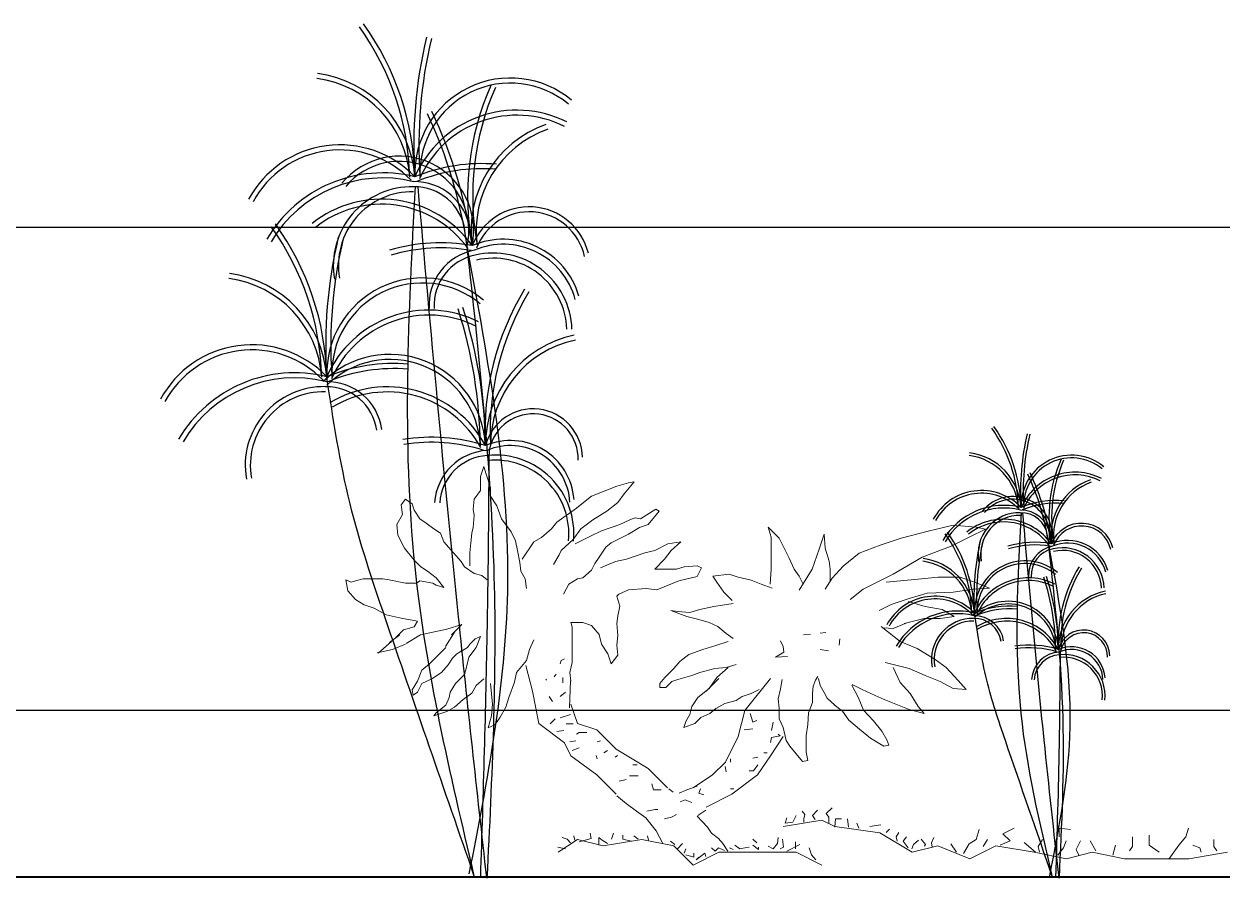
# Model space of a CAD drawing. Header units: metres. Extents: x 2330 to 2661, y 695 to 924.
# Drawn here: x 2567.066 to 2570.663, y 786.452 to 789.015 of the extents above; entities that cross this region are included whole.
import ezdxf

# ---------------------------------------------------------------- set-up
doc = ezdxf.new("R2010")
doc.units = ezdxf.units.M
doc.header["$LTSCALE"] = 20
doc.layers.add('Aux3', color=7, linetype='Continuous', true_color=0xa85400)
doc.layers.add('Columns', color=30, linetype='Continuous', lineweight=40)
doc.layers.add('Green', color=116, linetype='Continuous', lineweight=5)
doc.layers.add('Tree and Others', color=74, linetype='Continuous')

msp = doc.modelspace()

# ---------------------------------------------------------------- linework, layer by layer
at = {"layer": 'Aux3'}
for points in [[(2568.4181, 786.4577), (2568.2402, 787.3859), (2568.2412, 788.5282)], [(2568.4181, 786.4577), (2568.1503, 787.2332), (2568.0451, 787.575), (2567.9751, 787.9567)], [(2570.1539, 786.4549), (2570.0598, 786.9455), (2570.0603, 787.5492)], [(2570.1539, 786.4549), (2570.0123, 786.8648), (2569.9567, 787.0454), (2569.9197, 787.2471)]]:
    msp.add_spline(points, degree=3, dxfattribs=at)
for points, knots in [([(2568.4554, 786.452), (2568.4265, 786.7132), (2568.35, 787.4039), (2568.2878, 788.0961), (2568.2492, 788.5264)], [1.099283, 1.099283, 1.099283, 1.099283, 104.727292, 275.084321, 275.084321, 275.084321, 275.084321]), ([(2568.457, 786.4518), (2568.4718, 786.7539), (2568.5022, 787.3872), (2568.4329, 788.0176), (2568.3966, 788.3474)], [1.297472, 1.297472, 1.297472, 1.297472, 120.336436, 250.901241, 250.901241, 250.901241, 250.901241]), ([(2568.4029, 786.4642), (2568.4581, 786.7461), (2568.5783, 787.3726), (2568.461, 788.0015), (2568.3966, 788.3474)], [2.676995, 2.676995, 2.676995, 2.676995, 114.938305, 252.152892, 252.152892, 252.152892, 252.152892]), ([(2568.4373, 786.455), (2568.4452, 786.7067), (2568.4585, 787.135), (2568.4618, 787.5635), (2568.4632, 787.7402)], [3.323246, 3.323246, 3.323246, 3.323246, 102.593655, 172.266242, 172.266242, 172.266242, 172.266242]), ([(2570.1736, 786.4519), (2570.1583, 786.59), (2570.1178, 786.955), (2570.085, 787.3208), (2570.0646, 787.5483)], [1.099283, 1.099283, 1.099283, 1.099283, 104.727292, 275.084321, 275.084321, 275.084321, 275.084321]), ([(2570.1744, 786.4518), (2570.1822, 786.6114), (2570.1983, 786.9462), (2570.1617, 787.2793), (2570.1425, 787.4536)], [1.297472, 1.297472, 1.297472, 1.297472, 120.336436, 250.901241, 250.901241, 250.901241, 250.901241]), ([(2570.1458, 786.4584), (2570.175, 786.6074), (2570.2385, 786.9385), (2570.1766, 787.2708), (2570.1425, 787.4536)], [2.676995, 2.676995, 2.676995, 2.676995, 114.938305, 252.152892, 252.152892, 252.152892, 252.152892]), ([(2570.164, 786.4535), (2570.1682, 786.5865), (2570.1752, 786.8129), (2570.177, 787.0393), (2570.1777, 787.1327)], [3.323246, 3.323246, 3.323246, 3.323246, 102.593655, 172.266242, 172.266242, 172.266242, 172.266242])]:
    msp.add_open_spline(points, degree=3, knots=knots, dxfattribs=at)
at = {"layer": 'Columns'}
msp.add_line((2566.1561, 786.4555), (2575.4311, 786.4555), dxfattribs=at)
at = {"layer": 'Green'}
for p, q in [((2568.4371, 787.6572), (2568.4469, 787.6866)), ((2568.4469, 787.6866), (2568.4535, 787.6638)), ((2568.4371, 787.6442), (2568.4371, 787.6572)), ((2568.4535, 787.6638), (2568.4665, 787.6245)), ((2568.4175, 787.5886), (2568.4371, 787.6147)), ((2568.4371, 787.6147), (2568.4371, 787.6442)), ((2568.4665, 787.6245), (2568.4665, 787.5984)), ((2568.7703, 787.5984), (2568.803, 787.6115)), ((2568.803, 787.6115), (2568.8455, 787.6278)), ((2568.8455, 787.6278), (2568.8814, 787.6376)), ((2568.8977, 787.6409), (2568.8683, 787.6049)), ((2568.8814, 787.6376), (2568.8977, 787.6409)), ((2568.1987, 787.5722), (2568.2118, 787.5886)), ((2568.2118, 787.5886), (2568.2314, 787.5755)), ((2568.2314, 787.5755), (2568.2379, 787.5559)), ((2568.4143, 787.5592), (2568.4175, 787.5886)), ((2568.4665, 787.5984), (2568.4861, 787.569)), ((2568.7246, 787.5624), (2568.7409, 787.5755)), ((2568.7409, 787.5755), (2568.7703, 787.5984)), ((2568.8487, 787.5788), (2568.8161, 787.5526)), ((2568.8683, 787.6049), (2568.8487, 787.5788)), ((2568.1856, 787.5134), (2568.202, 787.5428)), ((2568.202, 787.5428), (2568.1987, 787.5722)), ((2568.2379, 787.5559), (2568.2542, 787.5298)), ((2568.4175, 787.5396), (2568.4143, 787.5592)), ((2568.4143, 787.5036), (2568.4175, 787.5396)), ((2568.4861, 787.569), (2568.4992, 787.5298)), ((2568.6658, 787.5199), (2568.7246, 787.5624)), ((2568.8161, 787.5526), (2568.7736, 787.5265)), ((2568.9173, 787.5298), (2568.963, 787.5592)), ((2568.9728, 787.5526), (2568.9402, 787.5134)), ((2568.963, 787.5592), (2568.9728, 787.5526)), ((2568.1889, 787.4807), (2568.1856, 787.5134)), ((2568.2542, 787.5298), (2568.2738, 787.5167)), ((2568.2738, 787.5167), (2568.2967, 787.5003)), ((2568.411, 787.4873), (2568.4143, 787.5036)), ((2568.4992, 787.5298), (2568.5286, 787.4905)), ((2568.6495, 787.5003), (2568.6658, 787.5199)), ((2568.7736, 787.5265), (2568.7377, 787.5003)), ((2568.7997, 787.4938), (2568.8553, 787.5134)), ((2568.8553, 787.5134), (2568.8847, 787.5265)), ((2568.914, 787.5036), (2568.8814, 787.484)), ((2568.8847, 787.5265), (2568.901, 787.533)), ((2568.901, 787.533), (2568.9173, 787.5298)), ((2568.9402, 787.5134), (2568.914, 787.5036)), ((2569.3089, 787.4748), (2569.2999, 787.5049)), ((2569.2999, 787.5049), (2569.333, 787.4718)), ((2569.7808, 787.4929), (2569.856, 787.5109)), ((2569.856, 787.5109), (2569.9251, 787.5049)), ((2569.9251, 787.5049), (2569.9522, 787.4989)), ((2568.2085, 787.4415), (2568.1889, 787.4807)), ((2568.2967, 787.5003), (2568.3163, 787.4873)), ((2568.3163, 787.4873), (2568.3261, 787.4611)), ((2568.4077, 787.4578), (2568.411, 787.4873)), ((2568.5286, 787.4905), (2568.5417, 787.4644)), ((2568.5972, 787.4611), (2568.6201, 787.4742)), ((2568.6201, 787.4742), (2568.6495, 787.5003)), ((2568.7148, 787.4677), (2568.6789, 787.435)), ((2568.7377, 787.5003), (2568.7148, 787.4677)), ((2568.7213, 787.4546), (2568.7671, 787.4775)), ((2568.7671, 787.4775), (2568.7997, 787.4938)), ((2568.8553, 787.4709), (2568.8291, 787.4578)), ((2568.8814, 787.484), (2568.8553, 787.4709)), ((2569.3089, 787.4267), (2569.3089, 787.4748)), ((2569.333, 787.4718), (2569.348, 787.4417)), ((2569.4532, 787.4387), (2569.4682, 787.4839)), ((2569.4682, 787.4839), (2569.4712, 787.4417)), ((2569.6365, 787.4508), (2569.6997, 787.4718)), ((2569.6997, 787.4718), (2569.7808, 787.4929)), ((2569.9041, 787.4748), (2569.85, 787.4478)), ((2569.9522, 787.4989), (2569.9041, 787.4748)), ((2568.2379, 787.4056), (2568.2085, 787.4415)), ((2568.3261, 787.4611), (2568.3555, 787.4284)), ((2568.4045, 787.4284), (2568.4077, 787.4578)), ((2568.5417, 787.4644), (2568.5482, 787.435)), ((2568.5482, 787.435), (2568.5547, 787.399)), ((2568.5613, 787.4088), (2568.5972, 787.4611)), ((2568.6789, 787.435), (2568.6723, 787.4219)), ((2568.8128, 787.4448), (2568.7932, 787.4154)), ((2568.8291, 787.4578), (2568.8128, 787.4448)), ((2568.9304, 787.4284), (2568.9598, 787.435)), ((2568.9598, 787.435), (2568.999, 787.4546)), ((2569.0088, 787.435), (2568.9892, 787.4088)), ((2568.999, 787.4546), (2569.0382, 787.4611)), ((2569.0382, 787.4611), (2569.0088, 787.435)), ((2569.348, 787.4417), (2569.363, 787.4117)), ((2569.4322, 787.3786), (2569.4532, 787.4387)), ((2569.4712, 787.4417), (2569.4832, 787.4026)), ((2569.5734, 787.4267), (2569.6365, 787.4508)), ((2569.85, 787.4478), (2569.7628, 787.4147)), ((2568.2575, 787.3859), (2568.2379, 787.4056)), ((2568.3555, 787.4284), (2568.3783, 787.4023)), ((2568.3783, 787.4023), (2568.3881, 787.3859)), ((2568.4045, 787.3892), (2568.4045, 787.4284)), ((2568.5547, 787.399), (2568.558, 787.3729)), ((2568.6723, 787.4219), (2568.656, 787.3925)), ((2568.7801, 787.3957), (2568.7703, 787.3761)), ((2568.7932, 787.4154), (2568.7801, 787.3957)), ((2568.7965, 787.3827), (2568.8422, 787.4023)), ((2568.8422, 787.4023), (2568.8749, 787.4088)), ((2568.8749, 787.4088), (2568.9304, 787.4284)), ((2568.9892, 787.4088), (2568.9598, 787.3794)), ((2569.3089, 787.3786), (2569.3089, 787.4267)), ((2569.363, 787.4117), (2569.378, 787.3786)), ((2569.4832, 787.4026), (2569.4863, 787.3786)), ((2569.5253, 787.3876), (2569.5734, 787.4267)), ((2569.7628, 787.4147), (2569.6756, 787.3635)), ((2568.2771, 787.3729), (2568.2575, 787.3859)), ((2568.3032, 787.3533), (2568.2771, 787.3729)), ((2568.3881, 787.3859), (2568.4175, 787.3663)), ((2568.4175, 787.3663), (2568.4404, 787.3598)), ((2568.4404, 787.3598), (2568.4567, 787.3467)), ((2568.558, 787.3729), (2568.5711, 787.35)), ((2568.7703, 787.3761), (2568.7442, 787.3533)), ((2568.9598, 787.3794), (2568.9892, 787.3794)), ((2568.9892, 787.3794), (2569.0251, 787.3794)), ((2569.0251, 787.3794), (2569.048, 787.3859)), ((2569.048, 787.3859), (2569.0872, 787.3892)), ((2569.0872, 787.3892), (2569.1002, 787.3827)), ((2569.1002, 787.3827), (2569.0872, 787.3565)), ((2569.1346, 787.3575), (2569.1827, 787.3635)), ((2569.1827, 787.3635), (2569.2097, 787.3545)), ((2569.3059, 787.3335), (2569.3089, 787.3786)), ((2569.378, 787.3786), (2569.3931, 787.3575)), ((2569.3931, 787.3154), (2569.4322, 787.3786)), ((2569.4863, 787.3786), (2569.4863, 787.3425)), ((2569.4923, 787.3515), (2569.5253, 787.3876)), ((2569.6756, 787.3635), (2569.5854, 787.3184)), ((2568.0386, 787.314), (2568.0321, 787.3467)), ((2568.0321, 787.3467), (2568.0484, 787.3402)), ((2568.0484, 787.3402), (2568.0615, 787.3434)), ((2568.0615, 787.3434), (2568.0844, 787.35)), ((2568.0844, 787.35), (2568.1203, 787.35)), ((2568.1203, 787.35), (2568.1432, 787.35)), ((2568.1432, 787.35), (2568.1628, 787.3467)), ((2568.1628, 787.3467), (2568.2118, 787.3369)), ((2568.2118, 787.3369), (2568.2444, 787.3369)), ((2568.2444, 787.3369), (2568.2542, 787.3434)), ((2568.2542, 787.3434), (2568.2934, 787.3369)), ((2568.2934, 787.3369), (2568.3032, 787.3304)), ((2568.3261, 787.3238), (2568.3032, 787.3533)), ((2568.3032, 787.3304), (2568.3261, 787.3238)), ((2568.5711, 787.35), (2568.5743, 787.3206)), ((2568.7017, 787.3336), (2568.6854, 787.3042)), ((2568.7279, 787.35), (2568.7017, 787.3336)), ((2568.7442, 787.3533), (2568.7279, 787.35)), ((2569.0316, 787.3434), (2568.9663, 787.3173)), ((2569.0872, 787.3565), (2569.0316, 787.3434)), ((2569.1466, 787.3395), (2569.1346, 787.3575)), ((2569.1676, 787.3094), (2569.1466, 787.3395)), ((2569.2097, 787.3545), (2569.2488, 787.3455)), ((2569.2488, 787.3455), (2569.2789, 787.3335)), ((2569.2789, 787.3335), (2569.3119, 787.3214)), ((2569.3931, 787.3575), (2569.4051, 787.3335)), ((2569.4712, 787.3184), (2569.4923, 787.3515)), ((2569.6546, 787.3395), (2569.7508, 787.3485)), ((2569.7508, 787.3485), (2569.8109, 787.3545)), ((2569.8109, 787.3545), (2569.877, 787.3545)), ((2569.877, 787.3545), (2569.9281, 787.3365)), ((2569.9281, 787.3365), (2569.9642, 787.3214)), ((2568.0615, 787.2879), (2568.0386, 787.314)), ((2568.0876, 787.2715), (2568.0615, 787.2879)), ((2568.852, 787.3042), (2568.8455, 787.2977)), ((2568.8455, 787.2977), (2568.8553, 787.2683)), ((2568.8814, 787.3173), (2568.852, 787.3042)), ((2568.9336, 787.3206), (2568.8814, 787.3173)), ((2568.9663, 787.3173), (2568.9336, 787.3206)), ((2569.1917, 787.2853), (2569.1676, 787.3094)), ((2569.5854, 787.3184), (2569.5464, 787.2883)), ((2569.7237, 787.2913), (2569.6696, 787.2733)), ((2569.7778, 787.3064), (2569.7237, 787.2913)), ((2569.856, 787.3094), (2569.7778, 787.3064)), ((2569.9161, 787.3184), (2569.856, 787.3094)), ((2569.9642, 787.3214), (2569.9161, 787.3184)), ((2568.117, 787.2617), (2568.0876, 787.2715)), ((2568.153, 787.2421), (2568.117, 787.2617)), ((2568.8553, 787.2683), (2568.8487, 787.2389)), ((2569.0083, 787.2552), (2569.0564, 787.2372)), ((2569.0294, 787.2522), (2569.0083, 787.2552)), ((2569.0654, 787.2492), (2569.0294, 787.2522)), ((2569.0955, 787.2583), (2569.0654, 787.2492)), ((2569.1376, 787.2673), (2569.0955, 787.2583)), ((2569.1947, 787.2763), (2569.1376, 787.2673)), ((2569.6696, 787.2733), (2569.6335, 787.2552)), ((2569.7207, 787.2823), (2569.7718, 787.2673)), ((2569.7718, 787.2673), (2569.8229, 787.2583)), ((2569.8229, 787.2583), (2569.859, 787.2372)), ((2568.1987, 787.2323), (2568.153, 787.2421)), ((2568.2477, 787.2225), (2568.1987, 787.2323)), ((2568.2379, 787.2062), (2568.2477, 787.2225)), ((2568.7442, 787.2192), (2568.7083, 787.2192)), ((2568.7083, 787.2192), (2568.7115, 787.2062)), ((2568.7703, 787.2094), (2568.7442, 787.2192)), ((2568.8487, 787.2389), (2568.8455, 787.216)), ((2568.8455, 787.216), (2568.8487, 787.18)), ((2569.0564, 787.2372), (2569.0925, 787.2282)), ((2569.0925, 787.2282), (2569.1226, 787.2192)), ((2569.1226, 787.2192), (2569.1496, 787.2071)), ((2569.675, 787.2011), (2569.717, 787.2179)), ((2569.7688, 787.2312), (2569.7087, 787.2161)), ((2569.8169, 787.2312), (2569.7688, 787.2312)), ((2569.859, 787.2372), (2569.8169, 787.2312)), ((2568.1639, 787.1584), (2568.1949, 787.1822)), ((2568.1824, 787.1735), (2568.2052, 787.1964)), ((2568.2052, 787.1964), (2568.2379, 787.2062)), ((2568.2139, 787.156), (2568.2567, 787.1822)), ((2568.2567, 787.1822), (2568.3353, 787.1988)), ((2568.3319, 787.1469), (2568.3608, 787.1932)), ((2568.3353, 787.1988), (2568.3805, 787.2131)), ((2568.3805, 787.2131), (2568.3495, 787.1822)), ((2568.7115, 787.2062), (2568.7115, 787.1768)), ((2568.7932, 787.1833), (2568.7703, 787.2094)), ((2568.7997, 787.1539), (2568.7932, 787.1833)), ((2568.8487, 787.18), (2568.8455, 787.1506)), ((2569.1496, 787.2071), (2569.1737, 787.1861)), ((2569.1737, 787.1861), (2569.1947, 787.171)), ((2569.4062, 787.1822), (2569.4272, 787.1843)), ((2569.4566, 787.1864), (2569.4734, 787.1885)), ((2569.6396, 787.2071), (2569.6967, 787.162)), ((2569.6456, 787.2032), (2569.675, 787.2011)), ((2568.1294, 787.1266), (2568.1699, 787.1613)), ((2568.2118, 787.1539), (2568.1726, 787.1375)), ((2568.3098, 787.1212), (2568.3326, 787.1441)), ((2568.3979, 787.1441), (2568.3653, 787.1245)), ((2568.4045, 787.1539), (2568.3979, 787.1441)), ((2568.4012, 787.1147), (2568.4241, 787.1441)), ((2568.4208, 787.1702), (2568.4045, 787.1539)), ((2568.4371, 787.1768), (2568.4208, 787.1702)), ((2568.4241, 787.1441), (2568.4371, 787.1768)), ((2568.5841, 787.1375), (2568.5972, 787.167)), ((2568.7115, 787.1768), (2568.7115, 787.1506)), ((2568.7115, 787.1506), (2568.7115, 787.1277)), ((2568.8193, 787.1245), (2568.7997, 787.1539)), ((2568.8455, 787.1506), (2568.8487, 787.1212)), ((2569.1436, 787.15), (2569.1045, 787.1379)), ((2569.1797, 787.162), (2569.1436, 787.15)), ((2569.3453, 787.1465), (2569.3369, 787.1633)), ((2569.3474, 787.1296), (2569.3453, 787.1465)), ((2569.5154, 787.1696), (2569.5133, 787.1507)), ((2569.6967, 787.162), (2569.7478, 787.1409)), ((2568.1726, 787.1375), (2568.1268, 787.1277)), ((2568.2836, 787.095), (2568.3098, 787.1212)), ((2568.3522, 787.1114), (2568.3391, 787.0918)), ((2568.3653, 787.1245), (2568.3522, 787.1114)), ((2568.3947, 787.0852), (2568.4012, 787.1147)), ((2568.5743, 787.1048), (2568.5841, 787.1375)), ((2568.6788, 787.1048), (2568.689, 787.1099)), ((2568.7115, 787.1277), (2568.7115, 787.0983)), ((2568.8291, 787.095), (2568.8193, 787.1245)), ((2568.8487, 787.1212), (2568.8291, 787.095)), ((2569.0624, 787.1229), (2569.0354, 787.1018)), ((2569.1045, 787.1379), (2569.0624, 787.1229)), ((2569.3222, 787.1149), (2569.3474, 787.1296)), ((2569.3579, 787.117), (2569.3222, 787.1149)), ((2569.4818, 787.1338), (2569.4566, 787.138)), ((2569.7478, 787.1409), (2569.8019, 787.1079)), ((2569.8019, 787.1079), (2569.8349, 787.0838)), ((2568.2477, 787.0427), (2568.2608, 787.0754)), ((2568.2608, 787.0754), (2568.2836, 787.095)), ((2568.3391, 787.0918), (2568.3195, 787.0689)), ((2568.3881, 787.0624), (2568.3947, 787.0852)), ((2568.5449, 787.0689), (2568.5743, 787.1048)), ((2568.5923, 787.0124), (2568.573, 787.0897)), ((2568.6762, 787.0945), (2568.6788, 787.1048)), ((2568.7115, 787.0983), (2568.705, 787.0689)), ((2569.0174, 787.0808), (2569.0023, 787.0657)), ((2569.0354, 787.1018), (2569.0174, 787.0808)), ((2569.0955, 787.0688), (2569.1406, 787.0808)), ((2569.1406, 787.0808), (2569.1737, 787.0838)), ((2569.1797, 787.0838), (2569.1466, 787.0537)), ((2569.1737, 787.0838), (2569.2037, 787.0928)), ((2569.6876, 787.0898), (2569.6516, 787.0988)), ((2569.6756, 787.0838), (2569.6967, 787.0387)), ((2569.7237, 787.0808), (2569.6876, 787.0898)), ((2569.7718, 787.0597), (2569.7237, 787.0808)), ((2569.8349, 787.0838), (2569.871, 787.0447)), ((2568.2314, 787.0166), (2568.2477, 787.0427)), ((2568.2608, 787.0362), (2568.2477, 787.0101)), ((2568.2902, 787.0493), (2568.2608, 787.0362)), ((2568.3195, 787.0689), (2568.2902, 787.0493)), ((2568.3457, 787.0101), (2568.362, 787.0362)), ((2568.362, 787.0362), (2568.3881, 787.0624)), ((2568.4469, 787.0493), (2568.4241, 787.0297)), ((2568.4665, 787.0362), (2568.4731, 786.9741)), ((2568.5221, 786.9937), (2568.5384, 787.0395)), ((2568.5384, 787.0395), (2568.5449, 787.0689)), ((2568.6351, 787.0457), (2568.6326, 787.0483)), ((2568.6582, 787.056), (2568.6634, 787.0637)), ((2568.6839, 787.0534), (2568.6839, 787.038)), ((2568.7065, 787.0441), (2568.7041, 786.9631)), ((2568.705, 787.0689), (2568.7083, 787.0427)), ((2568.9903, 787.0537), (2568.9753, 787.0357)), ((2568.9753, 787.0357), (2568.9753, 787.0236)), ((2569.0023, 787.0657), (2568.9903, 787.0537)), ((2568.9933, 787.0236), (2569.0113, 787.0417)), ((2569.0113, 787.0417), (2569.0294, 787.0477)), ((2569.0294, 787.0477), (2569.0715, 787.0597)), ((2569.0715, 787.0597), (2569.0955, 787.0688)), ((2569.1139, 787.0124), (2569.1525, 787.0511)), ((2569.1466, 787.0537), (2569.1226, 787.0206)), ((2569.2298, 786.9544), (2569.3071, 787.0511)), ((2569.3422, 787.0475), (2569.3369, 787.0194)), ((2569.4353, 787.0282), (2569.4423, 787.0457)), ((2569.4423, 787.0457), (2569.4493, 787.0563)), ((2569.4511, 787.051), (2569.4564, 787.0299)), ((2569.6967, 787.0387), (2569.7267, 787.0056)), ((2569.8169, 787.0417), (2569.7718, 787.0597)), ((2569.856, 787.0206), (2569.8169, 787.0417)), ((2569.871, 787.0447), (2569.895, 787.0176)), ((2568.2346, 787.0003), (2568.2314, 787.0166)), ((2568.2477, 787.0101), (2568.2346, 787.0003)), ((2568.3424, 786.9937), (2568.3457, 787.0101)), ((2568.411, 787.0068), (2568.3849, 786.9872)), ((2568.4241, 787.0297), (2568.411, 787.0068)), ((2568.6116, 786.9157), (2568.5923, 787.0124)), ((2568.6762, 786.9969), (2568.6916, 787.0097)), ((2568.9753, 787.0236), (2568.9933, 787.0236)), ((2569.1226, 787.0206), (2569.0895, 786.9936)), ((2569.2217, 786.9966), (2569.2488, 787.0056)), ((2569.2488, 787.0056), (2569.2728, 787.0176)), ((2569.3369, 787.0194), (2569.3299, 786.9895)), ((2569.4335, 787.0053), (2569.4353, 787.0282)), ((2569.4335, 786.979), (2569.4335, 787.0053)), ((2569.4564, 787.0299), (2569.4687, 787.0088)), ((2569.4687, 787.0088), (2569.4774, 786.9913)), ((2569.57, 786.9952), (2569.5511, 787.0309)), ((2569.5824, 787.0176), (2569.5524, 787.0327)), ((2569.6215, 786.9996), (2569.5824, 787.0176)), ((2569.7267, 787.0056), (2569.7508, 786.9665)), ((2569.895, 787.0176), (2569.856, 787.0206)), ((2568.3032, 786.948), (2568.3326, 786.9708)), ((2568.3326, 786.9708), (2568.3424, 786.9937)), ((2568.3587, 786.9643), (2568.3359, 786.9512)), ((2568.3849, 786.9872), (2568.3587, 786.9643)), ((2568.4731, 786.9741), (2568.4698, 786.9382)), ((2568.4959, 786.9349), (2568.5123, 786.9643)), ((2568.5123, 786.9643), (2568.5221, 786.9937)), ((2568.6428, 786.9969), (2568.6531, 786.9815)), ((2568.7082, 786.9737), (2568.7275, 786.9157)), ((2569.0715, 786.9665), (2569.0654, 786.9424)), ((2569.0895, 786.9936), (2569.0715, 786.9665)), ((2569.1436, 786.9605), (2569.1706, 786.9755)), ((2569.1706, 786.9755), (2569.2037, 786.9845)), ((2569.2037, 786.9845), (2569.2217, 786.9966)), ((2569.3299, 786.9895), (2569.3334, 786.9614)), ((2569.4212, 786.9473), (2569.4335, 786.979)), ((2569.4774, 786.9913), (2569.5003, 786.9702)), ((2569.4986, 786.9721), (2569.5238, 786.9531)), ((2569.5868, 786.9552), (2569.57, 786.9952)), ((2569.6486, 786.9875), (2569.6215, 786.9996)), ((2569.6786, 786.9755), (2569.6486, 786.9875)), ((2569.7237, 786.9575), (2569.6786, 786.9755)), ((2569.7508, 786.9665), (2569.7688, 786.9454)), ((2568.3359, 786.9512), (2568.2967, 786.9382)), ((2568.2967, 786.9382), (2568.3032, 786.948)), ((2568.4698, 786.9382), (2568.46, 786.9022)), ((2568.4796, 786.912), (2568.4959, 786.9349)), ((2568.6608, 786.9301), (2568.6454, 786.9147)), ((2568.707, 786.943), (2568.6762, 786.9327)), ((2569.0654, 786.9424), (2569.0534, 786.9214)), ((2569.0805, 786.9153), (2569.0985, 786.9334)), ((2569.0985, 786.9334), (2569.1256, 786.9454)), ((2569.1256, 786.9454), (2569.1436, 786.9605)), ((2569.2105, 786.8771), (2569.2298, 786.9544)), ((2569.246, 786.9455), (2569.2537, 786.9199)), ((2569.3334, 786.9614), (2569.3334, 786.9298)), ((2569.3334, 786.9298), (2569.3457, 786.9034)), ((2569.4195, 786.9122), (2569.4212, 786.9473)), ((2569.5238, 786.9531), (2569.5427, 786.9258)), ((2569.6162, 786.9237), (2569.5868, 786.9552)), ((2569.7688, 786.9454), (2569.7237, 786.9575)), ((2568.46, 786.9022), (2568.4796, 786.912)), ((2568.6889, 786.8577), (2568.6116, 786.9157)), ((2568.6659, 786.8916), (2568.6865, 786.8942)), ((2568.6942, 786.9147), (2568.7147, 786.9147)), ((2568.7275, 786.9157), (2568.7855, 786.8964)), ((2568.7855, 786.8964), (2568.8435, 786.8384)), ((2569.0534, 786.9214), (2569.0474, 786.9033)), ((2569.0474, 786.9033), (2569.0805, 786.9153)), ((2569.2281, 786.8967), (2569.2537, 786.8993)), ((2569.2537, 786.9199), (2569.2666, 786.925)), ((2569.3153, 786.9199), (2569.3102, 786.8942)), ((2569.3457, 786.9034), (2569.3545, 786.8648)), ((2569.4142, 786.8788), (2569.4195, 786.9122)), ((2569.5427, 786.9258), (2569.5742, 786.8985)), ((2569.5742, 786.8985), (2569.6078, 786.8712)), ((2569.6414, 786.8922), (2569.6162, 786.9237)), ((2569.6561, 786.867), (2569.6414, 786.8922)), ((2568.7082, 786.8191), (2568.6889, 786.8577)), ((2568.7044, 786.8608), (2568.7224, 786.8634)), ((2568.725, 786.8839), (2568.7327, 786.889)), ((2568.7327, 786.889), (2568.7558, 786.889)), ((2568.7866, 786.8608), (2568.7969, 786.8634)), ((2569.1719, 786.7998), (2569.2105, 786.8771)), ((2569.3457, 786.8771), (2569.3071, 786.8191)), ((2569.3102, 786.8736), (2569.3076, 786.8582)), ((2569.3359, 786.8788), (2569.3102, 786.8736)), ((2569.3307, 786.8839), (2569.3359, 786.8788)), ((2569.3545, 786.8648), (2569.365, 786.8472)), ((2569.4142, 786.856), (2569.4142, 786.8788)), ((2569.4142, 786.8296), (2569.4142, 786.856)), ((2569.6078, 786.8712), (2569.6351, 786.8544)), ((2569.6624, 786.8502), (2569.6561, 786.867)), ((2568.7121, 786.8351), (2568.7327, 786.8428)), ((2568.8071, 786.8274), (2568.8174, 786.8351)), ((2568.8435, 786.8384), (2568.94, 786.7804)), ((2569.2871, 786.8274), (2569.2974, 786.8274)), ((2569.365, 786.8472), (2569.3844, 786.8243)), ((2569.3844, 786.8243), (2569.4037, 786.8015)), ((2569.4195, 786.805), (2569.4142, 786.8296)), ((2569.6351, 786.8544), (2569.6477, 786.8481)), ((2569.6477, 786.8481), (2569.6624, 786.8502)), ((2568.7855, 786.7611), (2568.7082, 786.8191)), ((2568.7866, 786.8094), (2568.784, 786.8197)), ((2568.8405, 786.8146), (2568.8482, 786.8197)), ((2568.8944, 786.7914), (2568.9072, 786.7914)), ((2569.1332, 786.7611), (2569.1719, 786.7998)), ((2569.1716, 786.7863), (2569.1742, 786.7709)), ((2569.187, 786.8094), (2569.187, 786.7991)), ((2569.2537, 786.812), (2569.2691, 786.8146)), ((2569.2563, 786.7735), (2569.2691, 786.7914)), ((2569.3071, 786.8191), (2569.2685, 786.7611)), ((2569.4037, 786.8015), (2569.4195, 786.805)), ((2568.8435, 786.7031), (2568.7855, 786.7611)), ((2568.8841, 786.7581), (2568.9098, 786.7581)), ((2568.94, 786.7804), (2568.998, 786.7224)), ((2569.0753, 786.7224), (2569.1332, 786.7611)), ((2569.2685, 786.7611), (2569.1912, 786.7031)), ((2569.2435, 786.7735), (2569.2563, 786.7735)), ((2568.8533, 786.7427), (2568.8739, 786.7478)), ((2568.9509, 786.7349), (2568.956, 786.717)), ((2568.956, 786.717), (2568.9791, 786.717)), ((2569.0022, 786.7195), (2569.015, 786.7093)), ((2569.033, 786.7067), (2569.0561, 786.717)), ((2569.0561, 786.717), (2569.0869, 786.7272)), ((2569.0972, 786.7195), (2569.092, 786.7067)), ((2569.187, 786.7195), (2569.1973, 786.7195)), ((2568.8456, 786.699), (2568.8739, 786.6759)), ((2569.0356, 786.681), (2569.051, 786.6862)), ((2569.051, 786.6862), (2569.0715, 786.6784)), ((2569.092, 786.7067), (2569.1074, 786.7016)), ((2569.1912, 786.7031), (2569.1139, 786.6644)), ((2568.8739, 786.6759), (2568.9047, 786.6528)), ((2568.9047, 786.6528), (2568.9329, 786.6322)), ((2568.9355, 786.6528), (2568.9611, 786.6579)), ((2568.9611, 786.6579), (2568.9688, 786.6579)), ((2569.0099, 786.6348), (2569.0253, 786.6425)), ((2569.0895, 786.6399), (2569.1126, 786.6553)), ((2569.4026, 786.6528), (2569.4103, 786.6425)), ((2569.4103, 786.6425), (2569.4077, 786.6297)), ((2569.4488, 786.6553), (2569.4334, 786.6399)), ((2569.4924, 786.663), (2569.4745, 786.6451)), ((2569.4745, 786.6451), (2569.4822, 786.6348)), ((2568.9329, 786.6322), (2568.9637, 786.5937)), ((2568.9894, 786.6297), (2569.0099, 786.6348)), ((2569.0869, 786.6374), (2569.1023, 786.6219)), ((2569.1023, 786.6219), (2569.1177, 786.604)), ((2569.3457, 786.6064), (2569.4616, 786.6258)), ((2569.3564, 786.6322), (2569.3513, 786.6168)), ((2569.3513, 786.6168), (2569.3744, 786.6194)), ((2569.3744, 786.6194), (2569.3846, 786.6399)), ((2569.4077, 786.6297), (2569.4077, 786.6194)), ((2569.4334, 786.6399), (2569.4411, 786.6271)), ((2569.4616, 786.6258), (2569.5003, 786.6064)), ((2569.4822, 786.6348), (2569.4822, 786.6168)), ((2569.5001, 786.604), (2569.5027, 786.6297)), ((2569.5003, 786.6064), (2569.6355, 786.5871)), ((2569.5027, 786.6297), (2569.5207, 786.6297)), ((2569.5386, 786.6297), (2569.5412, 786.604)), ((2569.5669, 786.6168), (2569.572, 786.6014)), ((2569.6387, 786.6117), (2569.6054, 786.6065)), ((2568.6813, 786.5732), (2568.6967, 786.568)), ((2568.6967, 786.568), (2568.707, 786.5577)), ((2568.7173, 786.5783), (2568.7198, 786.5655)), ((2568.7327, 786.5603), (2568.7686, 786.5706)), ((2568.7686, 786.5706), (2568.766, 786.586)), ((2568.7917, 786.55), (2568.7917, 786.5732)), ((2568.7917, 786.5732), (2568.802, 786.5655)), ((2568.8302, 786.568), (2568.8354, 786.586)), ((2568.8636, 786.5809), (2568.8636, 786.568)), ((2568.8636, 786.568), (2568.8893, 786.5629)), ((2568.897, 786.5783), (2568.9098, 786.568)), ((2568.938, 786.5783), (2568.9406, 786.5655)), ((2568.9637, 786.5937), (2568.9842, 786.5552)), ((2569.1177, 786.604), (2569.1305, 786.586)), ((2569.1305, 786.586), (2569.1511, 786.5706)), ((2569.1511, 786.5706), (2569.1639, 786.5552)), ((2569.2537, 786.568), (2569.2666, 786.5577)), ((2569.3282, 786.5552), (2569.3307, 786.5732)), ((2569.3436, 786.568), (2569.3461, 786.5449)), ((2569.6355, 786.5871), (2569.7321, 786.5291)), ((2569.6644, 786.5988), (2569.6541, 786.5886)), ((2569.6926, 786.5886), (2569.6849, 786.5757)), ((2569.6849, 786.5757), (2569.6875, 786.5629)), ((2569.7157, 786.5757), (2569.7055, 786.5629)), ((2569.7594, 786.568), (2569.7722, 786.5526)), ((2569.7979, 786.5732), (2569.7902, 786.5577)), ((2569.925, 786.5674), (2569.9334, 786.597)), ((2570.0052, 786.5843), (2570.039, 786.6012)), ((2570.0263, 786.5632), (2570.0052, 786.5843)), ((2570.1741, 786.5758), (2570.1741, 786.6012)), ((2570.1741, 786.6012), (2570.2078, 786.597)), ((2570.3936, 786.5758), (2570.3936, 786.5463)), ((2570.4443, 786.5801), (2570.4443, 786.5505)), ((2570.5329, 786.5505), (2570.554, 786.5758)), ((2570.554, 786.5758), (2570.5625, 786.6012)), ((2568.6685, 786.5449), (2568.6916, 786.5398)), ((2568.6696, 786.5291), (2568.7275, 786.5678)), ((2568.7275, 786.5678), (2568.8048, 786.5485)), ((2568.802, 786.5655), (2568.8174, 786.5552)), ((2568.8048, 786.5485), (2568.9207, 786.5678)), ((2568.9207, 786.5678), (2569.0173, 786.5485)), ((2569.0073, 786.5629), (2569.0202, 786.5526)), ((2569.0173, 786.5485), (2569.0753, 786.4905)), ((2569.0279, 786.5398), (2569.0433, 786.5552)), ((2569.0535, 786.5398), (2569.0484, 786.5269)), ((2569.1305, 786.5423), (2569.1408, 786.5321)), ((2569.1408, 786.5321), (2569.1511, 786.5423)), ((2569.1511, 786.5423), (2569.169, 786.5346)), ((2569.1639, 786.5552), (2569.1793, 786.5321)), ((2569.1844, 786.5423), (2569.1947, 786.5372)), ((2569.1998, 786.55), (2569.2152, 786.5398)), ((2569.2152, 786.5398), (2569.2306, 786.5423)), ((2569.2306, 786.5423), (2569.2435, 786.5449)), ((2569.2717, 786.5372), (2569.2537, 786.55)), ((2569.2717, 786.5449), (2569.2717, 786.5372)), ((2569.2999, 786.5475), (2569.3153, 786.5398)), ((2569.3153, 786.5398), (2569.3282, 786.5552)), ((2569.3461, 786.5449), (2569.3359, 786.5398)), ((2569.3564, 786.5321), (2569.3949, 786.5526)), ((2569.3821, 786.5475), (2569.3821, 786.5603)), ((2569.3821, 786.5398), (2569.3821, 786.5475)), ((2569.4231, 786.5423), (2569.4308, 786.5218)), ((2569.7055, 786.5629), (2569.7209, 786.5423)), ((2569.7363, 786.5526), (2569.7311, 786.5398)), ((2569.7321, 786.5291), (2569.8094, 786.5485)), ((2569.7517, 786.5655), (2569.7363, 786.5526)), ((2569.7722, 786.5526), (2569.7696, 786.5475)), ((2569.7902, 786.5577), (2569.7927, 786.5449)), ((2569.8094, 786.5485), (2569.906, 786.5098)), ((2569.849, 786.5547), (2569.8659, 786.5294)), ((2569.887, 786.5251), (2569.9039, 786.5547)), ((2569.9039, 786.5547), (2569.925, 786.5674)), ((2569.906, 786.5098), (2569.9832, 786.5485)), ((2569.9588, 786.5674), (2569.9461, 786.5463)), ((2569.9832, 786.5485), (2570.0991, 786.5291)), ((2569.9968, 786.5505), (2570.0263, 786.5632)), ((2570.0685, 786.5589), (2570.1023, 786.5294)), ((2570.1234, 786.5674), (2570.1107, 786.5463)), ((2570.1107, 786.5463), (2570.115, 786.5294)), ((2570.1867, 786.542), (2570.1699, 786.5209)), ((2570.1952, 786.5632), (2570.1867, 786.542)), ((2570.2374, 786.5632), (2570.2247, 786.5378)), ((2570.2247, 786.5378), (2570.2332, 786.5209)), ((2570.2669, 786.5632), (2570.2838, 786.5336)), ((2570.3429, 786.5505), (2570.3345, 786.5209)), ((2570.3936, 786.5463), (2570.3852, 786.5336)), ((2570.4443, 786.5505), (2570.4738, 786.5294)), ((2570.5034, 786.5082), (2570.5329, 786.5505)), ((2570.5751, 786.5505), (2570.5962, 786.542)), ((2570.5962, 786.542), (2570.6005, 786.5294)), ((2570.6384, 786.5674), (2570.6384, 786.5463)), ((2570.6384, 786.5463), (2570.6469, 786.5336)), ((2569.0766, 786.5141), (2569.0535, 786.5218)), ((2569.0753, 786.4905), (2569.1525, 786.5291)), ((2569.0766, 786.5269), (2569.0766, 786.5141)), ((2569.0843, 786.5064), (2569.11, 786.5269)), ((2569.092, 786.5141), (2569.0843, 786.5064)), ((2569.11, 786.5269), (2569.1126, 786.5167)), ((2569.1525, 786.5291), (2569.2298, 786.5291)), ((2569.2298, 786.5291), (2569.3264, 786.5291)), ((2569.3264, 786.5291), (2569.3844, 786.5291)), ((2569.3844, 786.5291), (2569.4616, 786.4905)), ((2569.4308, 786.5218), (2569.4437, 786.5064)), ((2570.0991, 786.5291), (2570.1957, 786.5098)), ((2570.1957, 786.5098), (2570.273, 786.5291)), ((2570.273, 786.5291), (2570.3696, 786.5098)), ((2570.3696, 786.5098), (2570.4855, 786.5098)), ((2570.4855, 786.5098), (2570.5628, 786.5098)), ((2570.5628, 786.5098), (2570.6787, 786.5291))]:
    msp.add_line(p, q, dxfattribs=at)
at = {"layer": 'Tree and Others'}
for p, q in [((2566.1561, 788.4055), (2582.3542, 788.4055)), ((2566.1561, 786.9555), (2613.766, 786.9555))]:
    msp.add_line(p, q, dxfattribs=at)
for centre, radius, start, end in [((2567.4161, 788.5353), 0.8238, 1.4944, 35.6506), ((2567.4161, 788.5353), 0.8085, 1.4944, 35.6506), ((2569.6452, 788.6509), 1.4088, 166.6799, 183.8318), ((2569.6452, 788.6509), 1.3935, 166.6799, 183.8318), ((2567.9035, 788.5325), 0.3217, 4.124, 82.5037), ((2567.9035, 788.5325), 0.3369, 4.124, 82.5037), ((2568.5265, 788.5662), 0.287, 50.2093, 181.8841), ((2568.5265, 788.5662), 0.2718, 50.2093, 181.8841), ((2569.2216, 788.4995), 0.8238, 156.2972, 190.4533), ((2569.2216, 788.4995), 0.8085, 156.2972, 190.4533), ((2568.546, 788.4219), 0.3348, 63.4567, 156.2481), ((2568.546, 788.4219), 0.3196, 63.4567, 156.2481), ((2567.0169, 788.1511), 1.3935, 8.1159, 25.2678), ((2567.0169, 788.1511), 1.4088, 8.1159, 25.2678), ((2568.7454, 788.3959), 0.3369, 109.444, 187.8237), ((2568.7454, 788.3959), 0.3217, 109.444, 187.8237), ((2568.0147, 788.3406), 0.3119, 43.8708, 151.5617), ((2568.0147, 788.3406), 0.2967, 43.8708, 151.5617), ((2568.1928, 788.3952), 0.2233, 348.3403, 140.4664), ((2568.1931, 788.3944), 0.2088, 346.9886, 140.2571), ((2568.4412, 788.0612), 0.535, 85.3004, 112.1337), ((2568.1434, 788.1638), 0.4046, 76.2473, 149.4593), ((2568.1434, 788.1638), 0.3894, 76.2473, 149.4593), ((2568.4412, 788.0612), 0.5198, 85.3004, 112.1337), ((2568.2311, 788.2905), 0.2364, 88.7659, 189.957), ((2568.2311, 788.2905), 0.2211, 88.7659, 189.957), ((2568.2386, 788.3738), 0.1683, 8.4268, 90.908), ((2568.2386, 788.3738), 0.153, 8.4268, 90.908), ((2568.1397, 788.1547), 0.3348, 35.6996, 128.4911), ((2568.1397, 788.1547), 0.3196, 35.6996, 128.4911), ((2568.5824, 788.2832), 0.1834, 13.8904, 158.6414), ((2568.583, 788.2819), 0.1696, 12.0813, 159.2508), ((2567.1516, 787.9352), 0.8085, 1.4944, 35.6506), ((2567.1516, 787.9352), 0.8238, 1.4944, 35.6506), ((2569.3807, 788.0508), 1.4088, 166.6799, 183.8318), ((2569.3807, 788.0508), 1.3935, 166.6799, 183.8318), ((2568.5049, 788.1327), 0.2365, 16.2305, 113.2357), ((2568.3169, 787.8235), 0.535, 79.814, 106.6473), ((2568.3169, 787.8235), 0.5198, 79.814, 106.6473), ((2568.4504, 788.1712), 0.1683, 101.0397, 183.5209), ((2568.5053, 788.1311), 0.223, 14.9272, 113.0072), ((2568.4504, 788.1712), 0.153, 101.0397, 183.5209), ((2568.475, 788.0912), 0.2364, 1.9907, 103.1818), ((2568.475, 788.0912), 0.2211, 1.9907, 103.1818), ((2567.639, 787.9324), 0.3369, 4.124, 82.5037), ((2567.639, 787.9324), 0.3217, 4.124, 82.5037), ((2568.262, 787.9661), 0.287, 50.2093, 181.8841), ((2568.262, 787.9661), 0.2718, 50.2093, 181.8841), ((2569.274, 787.7933), 0.8238, 148.8667, 183.0228), ((2569.274, 787.7933), 0.8085, 148.8667, 183.0228), ((2568.2815, 787.8218), 0.3348, 63.4567, 156.2481), ((2567.0428, 787.733), 1.3935, 0.6854, 17.8373), ((2567.0428, 787.733), 1.4088, 0.6854, 17.8373), ((2568.2815, 787.8218), 0.3196, 63.4567, 156.2481), ((2568.7884, 787.7521), 0.3369, 102.0136, 180.3933), ((2567.7503, 787.7405), 0.3119, 43.8708, 151.5617), ((2568.7884, 787.7521), 0.3217, 102.0136, 180.3933), ((2567.7503, 787.7405), 0.2967, 43.8708, 151.5617), ((2568.1647, 787.7366), 0.287, 2.6332, 134.308), ((2568.1647, 787.7366), 0.2718, 2.6332, 134.308), ((2568.1767, 787.4611), 0.535, 85.3004, 112.1337), ((2568.1767, 787.4611), 0.5198, 85.3004, 112.1337), ((2567.8789, 787.5637), 0.4046, 76.2473, 149.4593), ((2567.8789, 787.5637), 0.3894, 76.2473, 149.4593), ((2567.9742, 787.7736), 0.1683, 8.4268, 90.908), ((2567.9666, 787.6904), 0.2364, 88.7659, 189.957), ((2567.9666, 787.6904), 0.2211, 88.7659, 189.957), ((2567.9742, 787.7736), 0.153, 8.4268, 90.908), ((2568.1566, 787.5913), 0.3348, 28.2691, 121.0606), ((2568.1566, 787.5913), 0.3196, 28.2691, 121.0606), ((2568.5946, 787.7122), 0.1481, 0.9394, 165.2825), ((2568.5949, 787.7099), 0.1351, 358.4824, 167.0653), ((2569.6243, 787.553), 0.4273, 1.4944, 35.6506), ((2569.6243, 787.553), 0.4354, 1.4944, 35.6506), ((2568.2895, 787.2399), 0.535, 72.3836, 99.2169), ((2568.2895, 787.2399), 0.5198, 72.3836, 99.2169), ((2568.5264, 787.5736), 0.1915, 4.3937, 113.0399), ((2570.8024, 787.6141), 0.7445, 166.6799, 183.8318), ((2570.8024, 787.6141), 0.7365, 166.6799, 183.8318), ((2568.4668, 787.5674), 0.1683, 93.6092, 176.0905), ((2568.4668, 787.5674), 0.153, 93.6092, 176.0905), ((2568.5265, 787.5713), 0.1785, 2.6584, 113.187), ((2568.4808, 787.485), 0.2364, 354.5603, 95.7514), ((2569.8819, 787.5515), 0.17, 4.124, 82.5037), ((2569.8819, 787.5515), 0.1781, 4.124, 82.5037), ((2570.2111, 787.5693), 0.1517, 50.2093, 181.8841), ((2568.4808, 787.485), 0.2211, 354.5603, 95.7514), ((2570.2111, 787.5693), 0.1437, 50.2093, 181.8841), ((2570.5785, 787.534), 0.4354, 156.2972, 190.4533), ((2570.5785, 787.534), 0.4273, 156.2972, 190.4533), ((2570.2215, 787.493), 0.1769, 63.4567, 156.2481), ((2570.2215, 787.493), 0.1689, 63.4567, 156.2481), ((2569.4133, 787.3499), 0.7365, 8.1159, 25.2678), ((2569.4133, 787.3499), 0.7445, 8.1159, 25.2678), ((2570.3268, 787.4793), 0.1781, 109.444, 187.8237), ((2569.9407, 787.4501), 0.1648, 43.8708, 151.5617), ((2570.3268, 787.4793), 0.17, 109.444, 187.8237), ((2569.9407, 787.4501), 0.1568, 43.8708, 151.5617), ((2570.0348, 787.4789), 0.118, 348.3403, 140.4664), ((2570.0349, 787.4785), 0.1104, 346.9886, 140.2571), ((2570.166, 787.3024), 0.2827, 85.3004, 112.1337), ((2570.166, 787.3024), 0.2747, 85.3004, 112.1337), ((2570.0087, 787.3566), 0.2138, 76.2473, 149.4593), ((2570.0087, 787.3566), 0.2058, 76.2473, 149.4593), ((2570.055, 787.4236), 0.1249, 88.7659, 189.957), ((2570.055, 787.4236), 0.1169, 88.7659, 189.957), ((2570.059, 787.4676), 0.0889, 8.4268, 90.908), ((2570.059, 787.4676), 0.0809, 8.4268, 90.908), ((2570.0067, 787.3518), 0.1769, 35.6996, 128.4911), ((2570.0067, 787.3518), 0.1689, 35.6996, 128.4911), ((2570.2407, 787.4197), 0.0969, 13.8904, 158.6414), ((2570.241, 787.419), 0.0896, 12.0813, 159.2508), ((2569.4845, 787.2358), 0.4273, 1.4944, 35.6506), ((2569.4845, 787.2358), 0.4354, 1.4944, 35.6506), ((2570.6626, 787.2969), 0.7445, 166.6799, 183.8318), ((2570.6626, 787.2969), 0.7365, 166.6799, 183.8318), ((2570.1004, 787.1768), 0.2827, 79.814, 106.6473), ((2570.1004, 787.1768), 0.2747, 79.814, 106.6473), ((2570.1709, 787.3605), 0.0889, 101.0397, 183.5209), ((2570.1709, 787.3605), 0.0809, 101.0397, 183.5209), ((2570.1997, 787.3402), 0.125, 16.2305, 113.2357), ((2570.1999, 787.3393), 0.1178, 14.9272, 113.0072), ((2570.1839, 787.3183), 0.1249, 1.9907, 103.1818), ((2570.1839, 787.3183), 0.1169, 1.9907, 103.1818), ((2569.7421, 787.2343), 0.17, 4.124, 82.5037), ((2569.7421, 787.2343), 0.1781, 4.124, 82.5037), ((2570.0713, 787.2521), 0.1517, 50.2093, 181.8841), ((2570.0713, 787.2521), 0.1437, 50.2093, 181.8841), ((2570.6062, 787.1608), 0.4354, 148.8667, 183.0228), ((2570.6062, 787.1608), 0.4273, 148.8667, 183.0228), ((2570.0817, 787.1759), 0.1769, 63.4567, 156.2481), ((2570.0817, 787.1759), 0.1689, 63.4567, 156.2481), ((2569.427, 787.1289), 0.7365, 0.6854, 17.8373), ((2569.427, 787.1289), 0.7445, 0.6854, 17.8373), ((2569.8009, 787.1329), 0.1648, 43.8708, 151.5617), ((2569.8009, 787.1329), 0.1568, 43.8708, 151.5617), ((2570.3495, 787.139), 0.1781, 102.0136, 180.3933), ((2570.3495, 787.139), 0.17, 102.0136, 180.3933), ((2569.8689, 787.0394), 0.2138, 76.2473, 149.4593), ((2570.0199, 787.1308), 0.1517, 2.6332, 134.308), ((2570.0199, 787.1308), 0.1437, 2.6332, 134.308), ((2570.0263, 786.9852), 0.2827, 85.3004, 112.1337), ((2570.0263, 786.9852), 0.2747, 85.3004, 112.1337), ((2569.8689, 787.0394), 0.2058, 76.2473, 149.4593), ((2569.9153, 787.1064), 0.1249, 88.7659, 189.957), ((2569.9153, 787.1064), 0.1169, 88.7659, 189.957), ((2569.9192, 787.1504), 0.0889, 8.4268, 90.908), ((2569.9192, 787.1504), 0.0809, 8.4268, 90.908), ((2570.0156, 787.054), 0.1769, 28.2691, 121.0606), ((2570.0156, 787.054), 0.1689, 28.2691, 121.0606), ((2570.2472, 787.1179), 0.0783, 0.9394, 165.2825), ((2570.2473, 787.1167), 0.0714, 358.4824, 167.0653), ((2570.0859, 786.8683), 0.2827, 72.3836, 99.2169), ((2570.2111, 787.0447), 0.1012, 4.3937, 113.0399), ((2570.0859, 786.8683), 0.2747, 72.3836, 99.2169), ((2570.1796, 787.0414), 0.0889, 93.6092, 176.0905), ((2570.1796, 787.0414), 0.0809, 93.6092, 176.0905), ((2570.2111, 787.0435), 0.0944, 2.6584, 113.187), ((2570.187, 786.9979), 0.1249, 354.5603, 95.7514), ((2570.187, 786.9979), 0.1169, 354.5603, 95.7514)]:
    msp.add_arc(centre, radius, start, end, dxfattribs=at)

doc.saveas('drawing.dxf')
